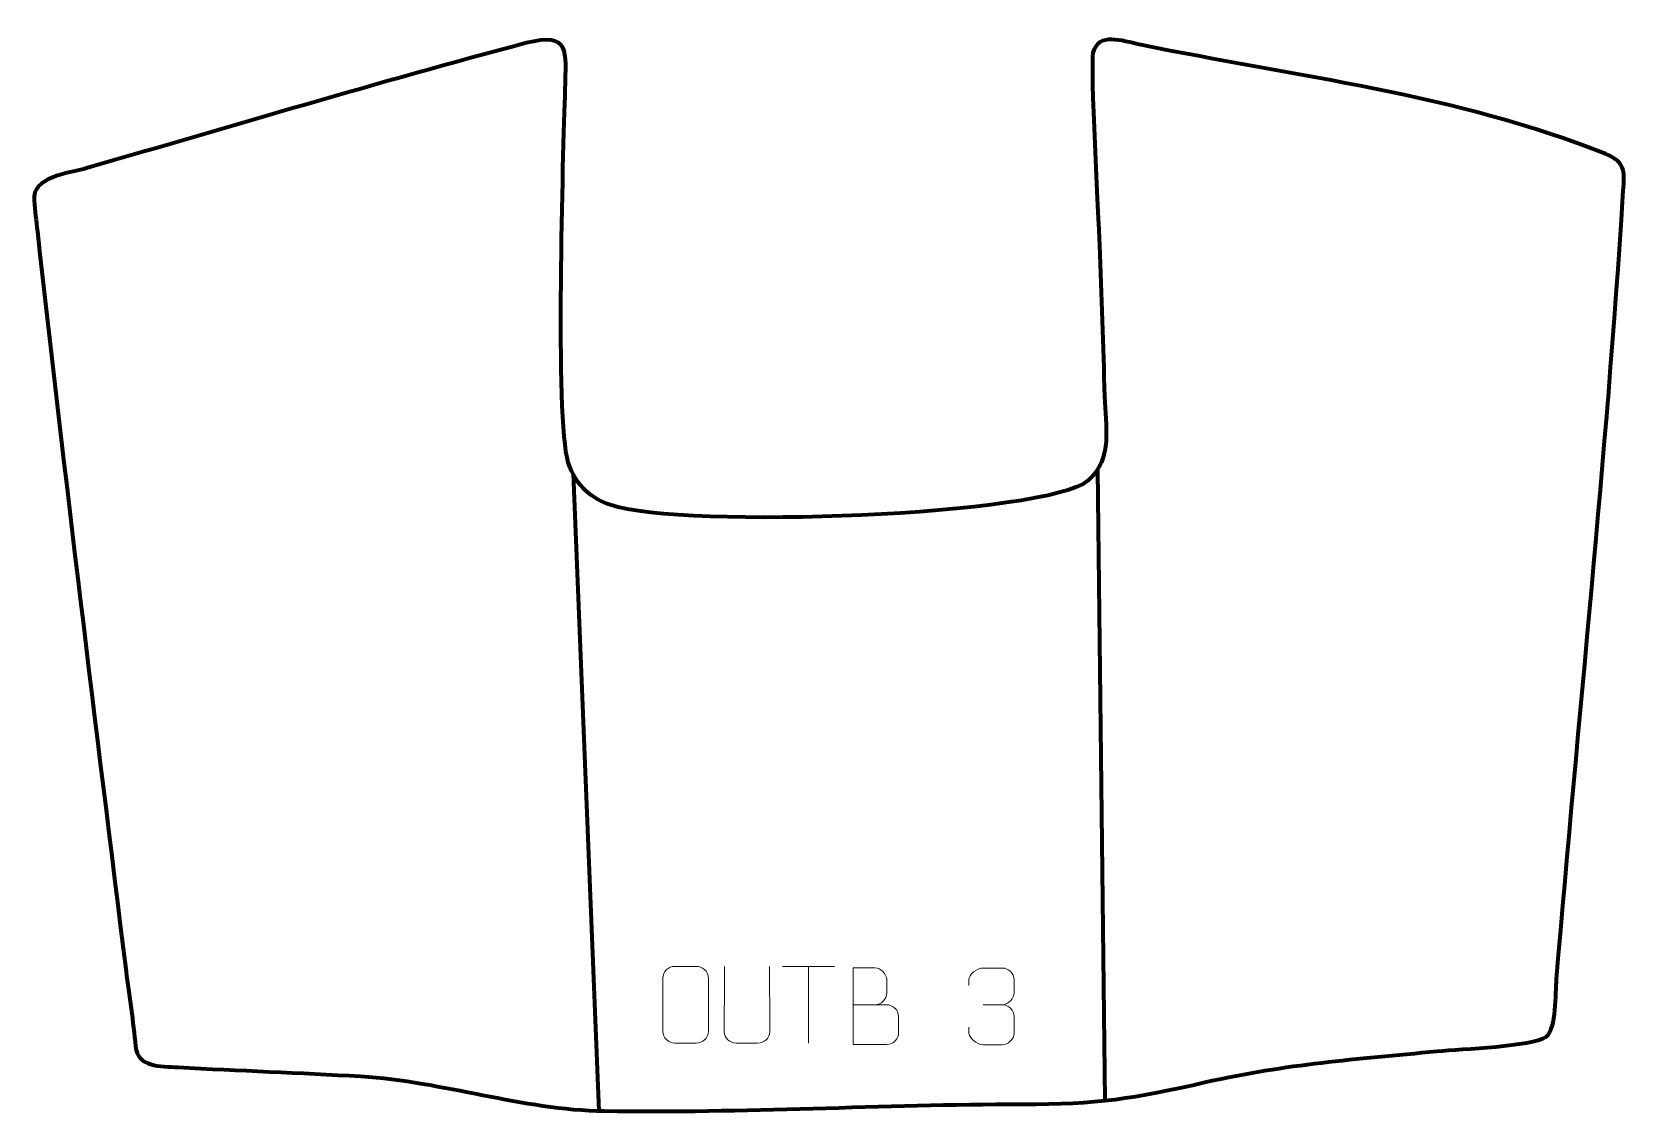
# Model space of a CAD drawing. Header units: millimetres. Extents: x -529 to -10, y 346 to 698.
import ezdxf

# ---------------------------------------------------------------- set-up
doc = ezdxf.new("R2010")
doc.units = ezdxf.units.MM
doc.header["$MEASUREMENT"] = 0
doc.layers.add('layer 2', color=7, linetype='Continuous')
doc.layers.add('layer 3', color=7, linetype='Continuous')

msp = doc.modelspace()

# ---------------------------------------------------------------- linework, layer by layer
at = {"layer": 'layer 2', "color": 142, "lineweight": 158}
for points in [[(-353.2812, 554.1485), (-353.2812, 554.1485), (-344.8781, 346.7373), (-344.8781, 346.7373)], [(-182.5959, 555.4549), (-182.5959, 555.4549), (-180.1917, 350.0987), (-180.1917, 350.0987)]]:
    msp.add_open_spline(points, degree=3, dxfattribs=at)
at = {"layer": 'layer 3', "color": 242, "lineweight": 158}
msp.add_open_spline([(-181.9083, 628.6514), (-182.255, 637.4709), (-185.0028, 686.8601), (-184.0211, 691.2083), (-184.0211, 691.2083), (-182.4758, 698.0526), (-174.2328, 695.0733), (-168.9564, 693.9764), (-168.9564, 693.9764), (-118.1221, 683.4083), (-65.7536, 677.8636), (-17.2129, 658.3051), (-17.2129, 658.3051), (-10.1394, 655.4273), (-11.0469, 652.4101), (-11.4837, 644.8219), (-11.4837, 644.8219), (-16.857, 559.3799), (-25.995, 474.8477), (-33.0952, 389.6493), (-33.0952, 389.6493), (-33.485, 384.9722), (-33.0623, 373.7349), (-36.4815, 370.8475), (-36.4815, 370.8475), (-41.4237, 367.7199), (-63.5037, 366.9819), (-72.0204, 366.1567), (-72.0204, 366.1567), (-98.6003, 363.6244), (-120.7912, 362.0628), (-147.1456, 356.1416), (-147.1456, 356.1416), (-171.4019, 350.6942), (-182.0605, 348.9128), (-207.1901, 348.9567), (-207.1901, 348.9567), (-252.3821, 348.8644), (-298.0996, 346.0137), (-343.1168, 346.6981), (-343.1168, 346.6981), (-370.1568, 347.1092), (-395.1578, 356.3486), (-422.474, 357.9969), (-422.474, 357.9969), (-442.2968, 359.1852), (-462.0844, 359.8321), (-481.8406, 360.9453), (-481.8406, 360.9453), (-487.7191, 361.2764), (-495.1916, 360.8918), (-495.7625, 367.7639), (-495.7625, 367.7639), (-496.4019, 375.4538), (-497.8987, 384.6447), (-498.8258, 392.1393), (-498.8258, 392.1393), (-508.7414, 472.2975), (-518.769, 552.8499), (-527.6887, 633.1063), (-527.6887, 633.1063), (-528.0608, 636.4543), (-528.437, 639.8113), (-528.754, 643.1649), (-528.754, 643.1649), (-529.4662, 650.8405), (-517.9546, 651.8667), (-511.4179, 653.7492), (-511.4179, 653.7492), (-463.2748, 667.6145), (-417.199, 681.5367), (-368.5259, 694.4386), (-368.5259, 694.4386), (-354.1967, 697.8907), (-355.4678, 692.2487), (-355.8485, 679.2203), (-355.8485, 679.2203), (-356.4611, 658.4643), (-359.2073, 572.5242), (-354.8645, 557.8675), (-354.8645, 557.8675), (-352.2027, 550.0462), (-347.198, 546.0822), (-341.1027, 544.0339), (-341.1027, 544.0339), (-317.2493, 536.0183), (-198.8557, 540.5158), (-185.6014, 552.0089), (-185.6014, 552.0089), (-177.48, 559.0512), (-179.9936, 569.8713), (-180.2618, 579.3682), (-180.2618, 579.3682), (-180.7258, 595.8015), (-181.2934, 612.2232), (-181.9083, 628.6514)], degree=3, knots=[0, 0, 0, 0, 0.04, 0.04, 0.04, 0.04, 0.08, 0.08, 0.08, 0.08, 0.12, 0.12, 0.12, 0.12, 0.16, 0.16, 0.16, 0.16, 0.2, 0.2, 0.2, 0.2, 0.24, 0.24, 0.24, 0.24, 0.28, 0.28, 0.28, 0.28, 0.32, 0.32, 0.32, 0.32, 0.36, 0.36, 0.36, 0.36, 0.4, 0.4, 0.4, 0.4, 0.44, 0.44, 0.44, 0.44, 0.48, 0.48, 0.48, 0.48, 0.52, 0.52, 0.52, 0.52, 0.56, 0.56, 0.56, 0.56, 0.6, 0.6, 0.6, 0.6, 0.64, 0.64, 0.64, 0.64, 0.68, 0.68, 0.68, 0.68, 0.72, 0.72, 0.72, 0.72, 0.76, 0.76, 0.76, 0.76, 0.8, 0.8, 0.8, 0.8, 0.84, 0.84, 0.84, 0.84, 0.88, 0.88, 0.88, 0.88, 0.92, 0.92, 0.92, 0.92, 1, 1, 1, 1], dxfattribs=at)
at = {"layer": 'layer 3', "color": 250, "lineweight": 9}
for points, knots in [([(-320.1757, 393.7741), (-317.85, 393.7741), (-315.5239, 393.7741), (-313.1978, 393.7741), (-313.1978, 393.7741), (-311.2512, 393.8097), (-309.2598, 392.3181), (-309.2331, 389.8805), (-309.2331, 389.8805), (-309.2335, 384.1336), (-309.2335, 378.3863), (-309.2331, 372.6386), (-309.2331, 372.6386), (-309.3729, 370.3152), (-311.0501, 368.8356), (-313.1978, 368.8248), (-313.1978, 368.8248), (-315.5297, 368.8252), (-317.8616, 368.8252), (-320.1931, 368.8248), (-320.1931, 368.8248), (-322.1181, 368.7194), (-324.0902, 370.6039), (-324.079, 372.6212), (-324.079, 372.6212), (-324.0787, 378.3913), (-324.0787, 384.161), (-324.079, 389.9303), (-324.079, 389.9303), (-324.0748, 392.0684), (-322.3281, 393.7876), (-320.1757, 393.7741)], [0, 0, 0, 0, 0.11111111, 0.11111111, 0.11111111, 0.11111111, 0.22222222, 0.22222222, 0.22222222, 0.22222222, 0.33333333, 0.33333333, 0.33333333, 0.33333333, 0.44444444, 0.44444444, 0.44444444, 0.44444444, 0.55555556, 0.55555556, 0.55555556, 0.55555556, 0.66666667, 0.66666667, 0.66666667, 0.66666667, 0.77777778, 0.77777778, 0.77777778, 0.77777778, 1, 1, 1, 1]), ([(-289.3289, 393.7786), (-289.3293, 388.2391), (-289.2335, 378.0373), (-289.2331, 372.4969), (-289.2331, 372.4969), (-289.3729, 370.2574), (-291.0501, 368.8312), (-293.1978, 368.8207), (-293.1978, 368.8207), (-295.5297, 368.8211), (-297.8616, 368.8211), (-300.1931, 368.8207), (-300.1931, 368.8207), (-302.1181, 368.7192), (-304.0902, 370.5357), (-304.079, 372.4802), (-304.079, 372.4802), (-304.0787, 378.0421), (-303.9833, 388.2175), (-303.9837, 393.7786)], [0, 0, 0, 0, 0.16666667, 0.16666667, 0.16666667, 0.16666667, 0.33333333, 0.33333333, 0.33333333, 0.33333333, 0.5, 0.5, 0.5, 0.5, 0.66666667, 0.66666667, 0.66666667, 0.66666667, 1, 1, 1, 1]), ([(-262.0886, 381.2973), (-258.45, 381.2977), (-254.8629, 381.2977), (-251.2235, 381.2973), (-251.2235, 381.2973), (-249.2481, 381.28), (-247.3245, 379.5439), (-247.3245, 377.4943), (-247.3245, 377.4943), (-247.3249, 376.3657), (-247.3249, 373.3163), (-247.3245, 372.1874), (-247.3245, 372.1874), (-247.3069, 370.3295), (-248.849, 368.3156), (-251.1705, 368.3325), (-251.1705, 368.3325), (-254.8103, 368.3329), (-258.4497, 368.3329), (-262.0886, 368.3325), (-262.0886, 368.3325), (-262.0886, 376.6508), (-262.0886, 384.9686), (-262.0886, 393.2861), (-262.0886, 393.2861), (-259.7149, 393.2861), (-257.3408, 393.2861), (-254.9666, 393.2861), (-254.9666, 393.2861), (-253.2858, 393.3037), (-251.189, 391.3932), (-251.1713, 389.4308), (-251.1713, 389.4308), (-251.1717, 387.3647), (-251.1717, 387.2187), (-251.1713, 385.1522), (-251.1713, 385.1522), (-251.154, 383.0861), (-253.0085, 381.28), (-255.0185, 381.2973)], [0, 0, 0, 0, 0.09090909, 0.09090909, 0.09090909, 0.09090909, 0.18181818, 0.18181818, 0.18181818, 0.18181818, 0.27272727, 0.27272727, 0.27272727, 0.27272727, 0.36363636, 0.36363636, 0.36363636, 0.36363636, 0.45454545, 0.45454545, 0.45454545, 0.45454545, 0.54545455, 0.54545455, 0.54545455, 0.54545455, 0.63636364, 0.63636364, 0.63636364, 0.63636364, 0.72727273, 0.72727273, 0.72727273, 0.72727273, 0.81818182, 0.81818182, 0.81818182, 0.81818182, 1, 1, 1, 1]), ([(-224.464, 387.5428), (-224.464, 387.5428), (-224.464, 389.4), (-224.464, 389.4), (-224.464, 389.4), (-224.4783, 391.1419), (-221.8138, 393.26), (-219.7547, 393.2373), (-219.7547, 393.2373), (-217.6906, 393.2373), (-215.6266, 393.2373), (-213.5629, 393.2373), (-213.5629, 393.2373), (-211.3684, 393.2461), (-209.7701, 391.3993), (-209.7257, 389.4872), (-209.7257, 389.4872), (-209.7261, 388.0521), (-209.7261, 386.617), (-209.7257, 385.1815), (-209.7257, 385.1815), (-209.7743, 383.528), (-211.3769, 381.298), (-213.5752, 381.308), (-213.5752, 381.308), (-211.3715, 381.2968), (-209.7635, 379.4936), (-209.7095, 377.4341), (-209.7095, 377.4341), (-209.7099, 375.6494), (-209.7099, 373.8647), (-209.7095, 372.0796), (-209.7095, 372.0796), (-209.6994, 370.0182), (-211.7543, 368.2551), (-213.5752, 368.2632), (-213.5752, 368.2632), (-215.6405, 368.2635), (-217.7057, 368.2635), (-219.7713, 368.2632), (-219.7713, 368.2632), (-221.9399, 368.2747), (-224.4709, 370.6749), (-224.4895, 372.1367), (-224.4895, 372.1367), (-224.4895, 372.1367), (-224.4895, 374.0453), (-224.4895, 374.0453)], [0, 0, 0, 0, 0.07692308, 0.07692308, 0.07692308, 0.07692308, 0.15384615, 0.15384615, 0.15384615, 0.15384615, 0.23076923, 0.23076923, 0.23076923, 0.23076923, 0.30769231, 0.30769231, 0.30769231, 0.30769231, 0.38461538, 0.38461538, 0.38461538, 0.38461538, 0.46153846, 0.46153846, 0.46153846, 0.46153846, 0.53846154, 0.53846154, 0.53846154, 0.53846154, 0.61538462, 0.61538462, 0.61538462, 0.61538462, 0.69230769, 0.69230769, 0.69230769, 0.69230769, 0.76923077, 0.76923077, 0.76923077, 0.76923077, 0.84615385, 0.84615385, 0.84615385, 0.84615385, 1, 1, 1, 1])]:
    msp.add_open_spline(points, degree=3, knots=knots, dxfattribs=at)
for points in [[(-285.1497, 393.7509), (-285.1497, 393.7509), (-268.1625, 393.7509), (-268.1625, 393.7509)], [(-276.6559, 368.8209), (-276.6559, 368.8209), (-276.6559, 393.7744), (-276.6559, 393.7744)], [(-219.7543, 381.2976), (-219.7543, 381.2976), (-213.5579, 381.2976), (-213.5579, 381.2976)]]:
    msp.add_open_spline(points, degree=3, dxfattribs=at)

doc.saveas('drawing.dxf')
